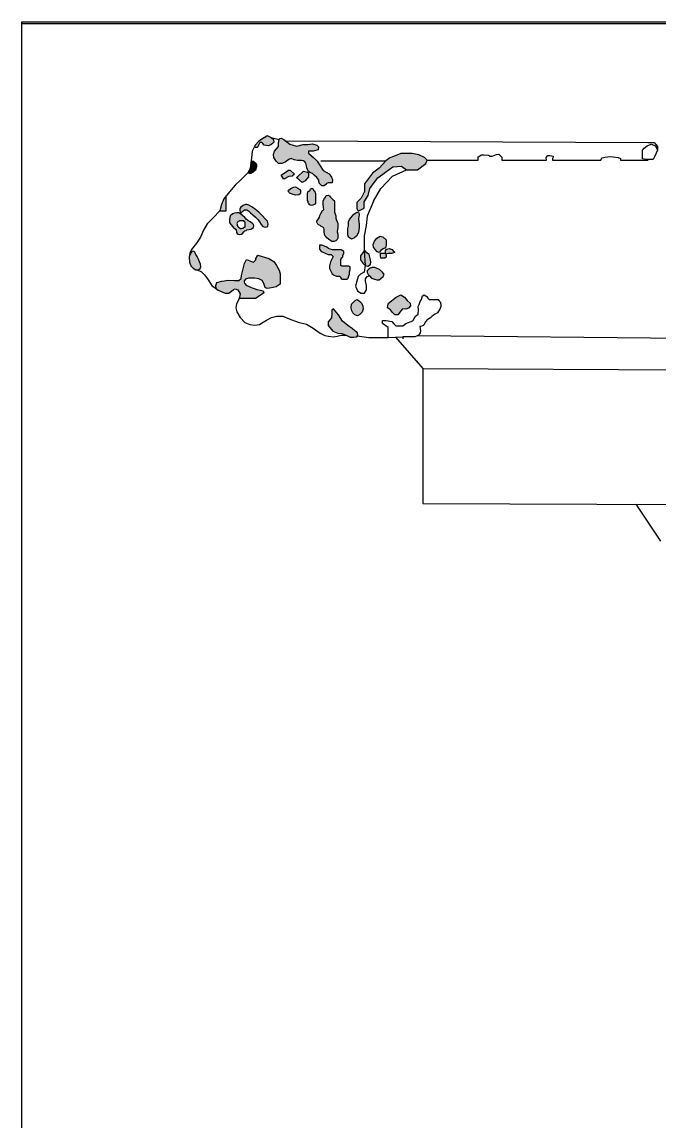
# Model space of a CAD drawing. Header units: inches. Extents: x 21.4 to 22.4, y 12.97 to 14.39.
# Drawn here: x 21.3961 to 21.6507, y 13.9485 to 14.3879 of the extents above; entities that cross this region are included whole.
import ezdxf

# ---------------------------------------------------------------- set-up
doc = ezdxf.new("R2010")
doc.units = ezdxf.units.IN
doc.header["$MEASUREMENT"] = 0
doc.layers.add('foro', color=7, linetype='Continuous')
doc.layers.add('çziigi', color=10, linetype='Continuous')
picture_1 = doc.add_image_def('image1.jpg', size_in_pixel=(1984, 2806))
picture_2 = doc.add_image_def('image2.jpg', size_in_pixel=(1984, 2806))

msp = doc.modelspace()

# ---------------------------------------------------------------- hatches: boundary and pattern name
at = {"layer": 'çziigi'}
h = msp.add_hatch(color=256, dxfattribs=at)
h.dxf.hatch_style = 1
h.paths.add_polyline_path([(21.49658, 14.34089), (21.49566, 14.34178), (21.4941, 14.34259), (21.49297, 14.34174), (21.49078, 14.34031), (21.48921, 14.33862), (21.48912, 14.33844), (21.48911, 14.33797), (21.48932, 14.33776), (21.48963, 14.33776), (21.49013, 14.33776), (21.49027, 14.33803), (21.49058, 14.33861), (21.49114, 14.33968), (21.4919, 14.33968), (21.49238, 14.33932), (21.49292, 14.33872), (21.49452, 14.33846), (21.49549, 14.33885), (21.49615, 14.33934), (21.4967, 14.33987)])
h = msp.add_hatch(color=256, dxfattribs=at)
h.dxf.hatch_style = 1
h.paths.add_polyline_path([(21.51063, 14.33543), (21.51063, 14.3363), (21.51247, 14.3363), (21.51446, 14.3368), (21.51452, 14.338), (21.51388, 14.33871), (21.51214, 14.33926), (21.51033, 14.33899), (21.50842, 14.33894), (21.50591, 14.33825), (21.50448, 14.3387), (21.50312, 14.33912), (21.5007, 14.34093), (21.49961, 14.34153), (21.49896, 14.34134), (21.49887, 14.34097), (21.49863, 14.33946), (21.49863, 14.33808), (21.49786, 14.33721), (21.497, 14.33626), (21.49657, 14.33498), (21.49679, 14.33379), (21.49772, 14.33223), (21.49859, 14.3314), (21.49998, 14.33134), (21.50127, 14.33182), (21.50272, 14.33294), (21.50369, 14.33333), (21.50489, 14.33285), (21.50619, 14.33255), (21.50782, 14.33255), (21.50862, 14.33237), (21.50911, 14.33199), (21.50955, 14.33147), (21.50978, 14.33042), (21.50997, 14.32955), (21.51046, 14.32834), (21.51111, 14.32776), (21.51214, 14.32732), (21.51291, 14.32666), (21.51385, 14.32576), (21.51466, 14.32464), (21.51488, 14.32346), (21.51537, 14.32295), (21.51586, 14.32245), (21.51667, 14.32245), (21.51735, 14.32277), (21.51778, 14.32331), (21.5184, 14.32361), (21.52, 14.32361), (21.52013, 14.32487), (21.51983, 14.32593), (21.51886, 14.32721), (21.51644, 14.32859), (21.51409, 14.33224), (21.51275, 14.33357)])
h = msp.add_hatch(color=256, dxfattribs=at)
h.dxf.hatch_style = 1
h.paths.add_polyline_path([(21.558, 14.33271), (21.55696, 14.33369), (21.55467, 14.33478), (21.55201, 14.33532), (21.54746, 14.33532), (21.54454, 14.33419), (21.54315, 14.33365), (21.54156, 14.33244), (21.53883, 14.32949), (21.53616, 14.32749), (21.53421, 14.32487), (21.53299, 14.32323), (21.53299, 14.3202), (21.53165, 14.31747), (21.52987, 14.31581), (21.52987, 14.31347), (21.53039, 14.31232), (21.53289, 14.31344), (21.53289, 14.31608), (21.53438, 14.31853), (21.53505, 14.32131), (21.53661, 14.32337), (21.53828, 14.32558), (21.54142, 14.32789), (21.54432, 14.33002), (21.54776, 14.33027), (21.5497, 14.32879), (21.55414, 14.32879), (21.5575, 14.33133)])
h.paths.add_polyline_path([(21.54165, 14.29883), (21.54165, 14.30079), (21.54033, 14.30202), (21.5392, 14.30225), (21.53794, 14.30146), (21.53698, 14.30034), (21.53639, 14.29896), (21.53657, 14.29787), (21.53735, 14.29686), (21.53799, 14.29602), (21.53884, 14.29578), (21.53945, 14.2966), (21.54049, 14.29718), (21.54134, 14.29765)])
h.paths.add_polyline_path([(21.5449, 14.29604), (21.54447, 14.29647), (21.54396, 14.29698), (21.54286, 14.29742), (21.54172, 14.29706), (21.54133, 14.2964), (21.54133, 14.29555), (21.54146, 14.29508), (21.54233, 14.29531), (21.54382, 14.29531), (21.5449, 14.29574)])
h.paths.add_polyline_path([(21.5416, 14.29454), (21.54133, 14.29555), (21.54022, 14.29555), (21.53932, 14.29555), (21.53932, 14.29461), (21.53951, 14.29347), (21.54113, 14.29347), (21.5416, 14.29388)])
h.paths.add_polyline_path([(21.5328, 14.29647), (21.53131, 14.29443), (21.53131, 14.29279), (21.53228, 14.29144), (21.53322, 14.29061)])
h.paths.add_polyline_path([(21.54018, 14.28786), (21.53891, 14.28896), (21.53708, 14.28981), (21.53607, 14.28981), (21.53521, 14.28949), (21.53477, 14.2892), (21.53431, 14.28874), (21.53406, 14.28839), (21.53406, 14.28781), (21.53443, 14.28701), (21.53501, 14.28643), (21.53573, 14.28552), (21.53692, 14.28514), (21.53785, 14.28484), (21.53878, 14.28484), (21.53945, 14.28531), (21.54039, 14.28611), (21.54085, 14.28693)])
h.paths.add_polyline_path([(21.55132, 14.27437), (21.55117, 14.27556), (21.54996, 14.2765), (21.54899, 14.27794), (21.54745, 14.27885), (21.54559, 14.27791), (21.54252, 14.27548), (21.54232, 14.27466), (21.5422, 14.2736), (21.5434, 14.27282), (21.54422, 14.27177), (21.54507, 14.27089), (21.54626, 14.27078), (21.54763, 14.27251), (21.54816, 14.27318), (21.54955, 14.27307), (21.55053, 14.27347)])
h.paths.add_polyline_path([(21.53246, 14.27329), (21.53228, 14.27433), (21.53184, 14.27531), (21.53098, 14.27629), (21.53002, 14.27692), (21.52918, 14.27662), (21.52776, 14.27514), (21.52758, 14.27365), (21.52788, 14.2724), (21.52836, 14.27158), (21.52909, 14.2709), (21.53017, 14.27048), (21.53106, 14.27096), (21.53202, 14.27191)])
h.paths.add_polyline_path([(21.53532, 14.29288), (21.53514, 14.29386), (21.53484, 14.29492), (21.53401, 14.29552), (21.5335, 14.2959), (21.5335, 14.29625), (21.5328, 14.29647), (21.53322, 14.29061), (21.5343, 14.29024), (21.53532, 14.29091), (21.53549, 14.2919)])
h = msp.add_hatch(color=256, dxfattribs=at)
h.dxf.hatch_style = 1
h.paths.add_polyline_path([(21.48975, 14.32999), (21.48934, 14.32874), (21.48848, 14.32789), (21.48752, 14.32739), (21.48688, 14.32739), (21.48651, 14.32777), (21.48722, 14.32944), (21.48749, 14.33155), (21.48807, 14.33225), (21.48865, 14.33225), (21.48923, 14.33159), (21.48975, 14.331)])
h = msp.add_hatch(color=256, dxfattribs=at)
h.dxf.hatch_style = 1
h.paths.add_polyline_path([(21.50321, 14.32869), (21.50259, 14.32869), (21.49965, 14.32672), (21.50077, 14.32514), (21.50268, 14.32608), (21.504, 14.32622), (21.50493, 14.32704)])
h.paths.add_polyline_path([(21.51057, 14.32599), (21.51057, 14.32761), (21.51018, 14.32789), (21.50864, 14.32826), (21.50626, 14.32618), (21.50582, 14.32573), (21.5081, 14.32372), (21.50922, 14.32436)])
h = msp.add_hatch(color=256, dxfattribs=at)
h.dxf.hatch_style = 1
h.paths.add_polyline_path([(21.50745, 14.32049), (21.50709, 14.32098), (21.50638, 14.32152), (21.50534, 14.32204), (21.50456, 14.32191), (21.50352, 14.32137), (21.50254, 14.32074), (21.50245, 14.32027), (21.50279, 14.32001), (21.50298, 14.31953), (21.50441, 14.319), (21.50533, 14.31867), (21.50668, 14.31888), (21.50722, 14.31921), (21.50745, 14.31964), (21.50745, 14.32)])
h.paths.add_polyline_path([(21.51338, 14.31762), (21.51338, 14.31836), (21.51338, 14.31929), (21.51304, 14.32037), (21.51259, 14.3207), (21.51226, 14.32137), (21.51185, 14.32137), (21.51142, 14.32116), (21.51125, 14.32062), (21.51028, 14.32002), (21.51024, 14.31945), (21.51024, 14.31869), (21.51024, 14.31767), (21.51024, 14.31699), (21.51024, 14.31653), (21.51044, 14.31614), (21.51044, 14.31558), (21.51085, 14.31521), (21.51085, 14.31492), (21.51122, 14.31463), (21.5118, 14.31454), (21.51235, 14.31468), (21.51294, 14.31497), (21.51338, 14.31547), (21.51338, 14.31674)])
h.paths.add_polyline_path([(21.52164, 14.30915), (21.52145, 14.30947), (21.52145, 14.3098), (21.52145, 14.31012), (21.52145, 14.31047), (21.52135, 14.31081), (21.52125, 14.31114), (21.52104, 14.31182), (21.52104, 14.31232), (21.52104, 14.31296), (21.52104, 14.31367), (21.52104, 14.31492), (21.52104, 14.3159), (21.52082, 14.31654), (21.52046, 14.31682), (21.51987, 14.31729), (21.51941, 14.31786), (21.51897, 14.31841), (21.51854, 14.31872), (21.51771, 14.31855), (21.51734, 14.31793), (21.51703, 14.31741), (21.51648, 14.31648), (21.51648, 14.31503), (21.51652, 14.31388), (21.51677, 14.31285), (21.51624, 14.31251), (21.51545, 14.31134), (21.51509, 14.31059), (21.51495, 14.3099), (21.51455, 14.30921), (21.51398, 14.30825), (21.51398, 14.30784), (21.51434, 14.3071), (21.51462, 14.30679), (21.51523, 14.30649), (21.5157, 14.3061), (21.51633, 14.30583), (21.51665, 14.30552), (21.51683, 14.30492), (21.51683, 14.30442), (21.51683, 14.30386), (21.51696, 14.30326), (21.5171, 14.30262), (21.51755, 14.30213), (21.51797, 14.30166), (21.51854, 14.30104), (21.51913, 14.30063), (21.51986, 14.30013), (21.52066, 14.30013), (21.52147, 14.30037), (21.522, 14.30093), (21.52233, 14.30153), (21.52233, 14.30232), (21.52233, 14.30312), (21.52202, 14.30398), (21.52225, 14.30589), (21.52225, 14.30683), (21.52225, 14.30717), (21.52225, 14.30753), (21.52212, 14.30781), (21.522, 14.30807), (21.52185, 14.30843), (21.52164, 14.30888)])
h.paths.add_polyline_path([(21.53079, 14.30575), (21.53079, 14.30696), (21.53058, 14.30925), (21.53082, 14.31081), (21.53067, 14.31168), (21.52989, 14.31184), (21.52877, 14.31112), (21.52697, 14.309), (21.52651, 14.30804), (21.52651, 14.30648), (21.52631, 14.30533), (21.52631, 14.30285), (21.52654, 14.30195), (21.52778, 14.30113), (21.52892, 14.30158), (21.52976, 14.3023), (21.53061, 14.30372)])
h.paths.add_polyline_path([(21.52427, 14.29407), (21.52427, 14.29459), (21.5247, 14.29548), (21.5247, 14.29613), (21.52359, 14.29676), (21.52184, 14.29676), (21.52015, 14.29676), (21.51926, 14.29707), (21.51859, 14.2973), (21.51788, 14.29793), (21.517, 14.29826), (21.51596, 14.29864), (21.51529, 14.29864), (21.51498, 14.29864), (21.51498, 14.29774), (21.51498, 14.29713), (21.51535, 14.29659), (21.51561, 14.29621), (21.5161, 14.29609), (21.51846, 14.29492), (21.51969, 14.29492), (21.52049, 14.29411), (21.5198, 14.29279), (21.51941, 14.29203), (21.51898, 14.29049), (21.51898, 14.28941), (21.51949, 14.28832), (21.52004, 14.28717), (21.52088, 14.28676), (21.52182, 14.2863), (21.52262, 14.2863), (21.52316, 14.2863), (21.52343, 14.28578), (21.52366, 14.28534), (21.52405, 14.28507), (21.52551, 14.28507), (21.52606, 14.28507), (21.52643, 14.28555), (21.52673, 14.28638), (21.52699, 14.28705), (21.52699, 14.28803), (21.52729, 14.28891), (21.52729, 14.29003), (21.52675, 14.29035), (21.52566, 14.29035), (21.5247, 14.29035), (21.52393, 14.29035), (21.52351, 14.29058), (21.52351, 14.29116), (21.52351, 14.29187), (21.52351, 14.29237), (21.52351, 14.29296), (21.52397, 14.29363)])
h.paths.add_polyline_path([(21.5268, 14.26623), (21.52559, 14.26713), (21.52413, 14.2683), (21.52262, 14.27089), (21.52061, 14.27317), (21.51988, 14.27274), (21.51988, 14.27138), (21.51979, 14.26963), (21.51844, 14.2681), (21.51844, 14.2666), (21.5203, 14.26424), (21.52229, 14.26355), (21.52394, 14.26331), (21.52564, 14.26274), (21.52722, 14.26193), (21.52873, 14.26184), (21.52984, 14.26206), (21.53035, 14.26276), (21.53011, 14.26364), (21.52912, 14.2645), (21.52802, 14.26532)])
h = msp.add_hatch(color=256, dxfattribs=at)
h.dxf.hatch_style = 1
h.paths.add_polyline_path([(21.4777, 14.3184), (21.47681, 14.31728), (21.47575, 14.31492), (21.47514, 14.31248), (21.47609, 14.31235), (21.47773, 14.31235)])
h = msp.add_hatch(color=256, dxfattribs=at)
h.dxf.hatch_style = 1
h.paths.add_polyline_path([(21.48793, 14.31407), (21.4868, 14.31474), (21.48599, 14.31494), (21.48536, 14.31494), (21.48444, 14.31449), (21.48357, 14.31386), (21.48326, 14.31345), (21.48311, 14.31307), (21.48311, 14.31252), (21.48326, 14.31196), (21.48355, 14.31167), (21.48381, 14.31171), (21.48429, 14.31222), (21.48502, 14.31277), (21.48593, 14.31277), (21.48663, 14.31239), (21.48743, 14.31165), (21.48838, 14.31076), (21.48938, 14.30984), (21.49042, 14.30888), (21.49103, 14.30803), (21.49167, 14.30696), (21.4924, 14.30614), (21.49346, 14.30584), (21.49428, 14.30621), (21.49452, 14.30716), (21.49417, 14.30824), (21.49323, 14.30928), (21.49216, 14.31047), (21.49073, 14.31183), (21.48941, 14.31294)])
h = msp.add_hatch(color=256, dxfattribs=at)
h.dxf.hatch_style = 1
h.paths.add_polyline_path([(21.48434, 14.31045), (21.4836, 14.3111), (21.48279, 14.3116), (21.48195, 14.31165), (21.48095, 14.31153), (21.48038, 14.31125), (21.47979, 14.31083), (21.47931, 14.31043), (21.47916, 14.30976), (21.47902, 14.30886), (21.47902, 14.30774), (21.47961, 14.3069), (21.4805, 14.3059), (21.48139, 14.30513), (21.48164, 14.30492), (21.48177, 14.30373), (21.48201, 14.30338), (21.48244, 14.30304), (21.48314, 14.30291), (21.48377, 14.30304), (21.48433, 14.30348), (21.4847, 14.30402), (21.48515, 14.30441), (21.48562, 14.30458), (21.48591, 14.30484), (21.48677, 14.30494), (21.48759, 14.30504), (21.48825, 14.30543), (21.48862, 14.30577), (21.48878, 14.30645), (21.48857, 14.30701), (21.48809, 14.30749), (21.48723, 14.308), (21.48636, 14.30854), (21.48564, 14.30913), (21.48518, 14.30971)])
h.paths.add_polyline_path([(21.48224, 14.30788), (21.48246, 14.30797), (21.48265, 14.30808), (21.48274, 14.30835), (21.483, 14.30843), (21.48325, 14.30845), (21.48346, 14.3084), (21.48374, 14.30846), (21.48428, 14.30845), (21.48454, 14.30845), (21.48477, 14.30845), (21.48481, 14.30835), (21.48488, 14.30815), (21.48488, 14.30796), (21.48507, 14.30796), (21.48531, 14.30789), (21.48531, 14.30776), (21.48525, 14.30741), (21.48525, 14.30721), (21.48525, 14.30685), (21.48525, 14.30643), (21.48525, 14.30608), (21.4851, 14.30586), (21.48486, 14.30586), (21.4847, 14.3058), (21.48464, 14.3056), (21.48448, 14.30545), (21.48424, 14.30542), (21.48378, 14.30537), (21.4834, 14.30537), (21.48297, 14.30558), (21.48266, 14.30593), (21.48233, 14.30621), (21.48213, 14.30657), (21.48204, 14.30701), (21.48198, 14.30734), (21.48208, 14.30763)], flags=16)
h = msp.add_hatch(color=256, dxfattribs=at)
h.dxf.hatch_style = 1
h.paths.add_polyline_path([(21.46646, 14.2933), (21.46609, 14.29414), (21.46561, 14.295), (21.46514, 14.29593), (21.46473, 14.29632), (21.4641, 14.29614), (21.46369, 14.29574), (21.4634, 14.29517), (21.46298, 14.29466), (21.46283, 14.29378), (21.46306, 14.29187), (21.46358, 14.29043), (21.46445, 14.28943), (21.46562, 14.28888), (21.46663, 14.28888), (21.46724, 14.28934), (21.46761, 14.28996), (21.46736, 14.29112), (21.46701, 14.29209)])
h = msp.add_hatch(color=256, dxfattribs=at)
h.dxf.hatch_style = 1
h.paths.add_polyline_path([(21.49252, 14.28048), (21.49139, 14.28067), (21.48989, 14.28092), (21.48888, 14.28139), (21.48811, 14.28167), (21.48739, 14.28193), (21.48688, 14.28222), (21.48595, 14.28256), (21.48553, 14.28286), (21.48527, 14.28321), (21.48496, 14.28341), (21.48486, 14.28391), (21.48486, 14.28444), (21.48539, 14.28504), (21.4866, 14.28543), (21.48902, 14.28543), (21.49078, 14.28521), (21.49201, 14.28453), (21.49279, 14.28337), (21.49321, 14.28171), (21.49413, 14.28142), (21.49503, 14.28155), (21.49643, 14.28182), (21.4976, 14.28207), (21.4985, 14.28254), (21.4992, 14.28304), (21.4992, 14.28382), (21.4992, 14.28614), (21.4992, 14.28729), (21.49892, 14.28869), (21.49779, 14.2906), (21.4967, 14.29222), (21.49469, 14.29335), (21.49039, 14.29468), (21.48943, 14.29309), (21.48961, 14.29293), (21.48863, 14.29185), (21.48778, 14.2922), (21.48584, 14.29299), (21.48497, 14.29134), (21.48445, 14.28926), (21.48376, 14.28652), (21.48365, 14.28533), (21.4827, 14.28456), (21.48102, 14.28456), (21.47857, 14.28475), (21.47599, 14.28427), (21.47393, 14.28381), (21.47351, 14.2826), (21.47366, 14.28132), (21.47449, 14.28068), (21.47732, 14.27955), (21.47879, 14.27955), (21.47982, 14.28034), (21.48057, 14.28091), (21.48131, 14.28125), (21.48238, 14.28079), (21.48329, 14.27918), (21.48306, 14.27791), (21.48281, 14.27733), (21.48774, 14.27736), (21.4894, 14.27736), (21.49091, 14.27834), (21.49218, 14.27917), (21.49279, 14.27969)])

# ---------------------------------------------------------------- linework, layer by layer
for p, q in [((21.48921, 14.33862), (21.4881, 14.33625)), ((21.48911, 14.33797), (21.48912, 14.33844)), ((21.49078, 14.34031), (21.48921, 14.33862)), ((21.49058, 14.33861), (21.49027, 14.33803)), ((21.49114, 14.33968), (21.49058, 14.33861)), ((21.49297, 14.34174), (21.49078, 14.34031)), ((21.4919, 14.33968), (21.49114, 14.33968)), ((21.49238, 14.33932), (21.4919, 14.33968)), ((21.49292, 14.33872), (21.49238, 14.33932)), ((21.49452, 14.33846), (21.49292, 14.33872)), ((21.49297, 14.34174), (21.4941, 14.34259)), ((21.4941, 14.34259), (21.49566, 14.34178)), ((21.49549, 14.33885), (21.49452, 14.33846)), ((21.49615, 14.33934), (21.49549, 14.33885)), ((21.49566, 14.34178), (21.49658, 14.34089)), ((21.49566, 14.34178), (21.49887, 14.34097)), ((21.4967, 14.33987), (21.49615, 14.33934)), ((21.49658, 14.34089), (21.4967, 14.33987)), ((21.49863, 14.33946), (21.49887, 14.34097)), ((21.49863, 14.33808), (21.49863, 14.33946)), ((21.49887, 14.34097), (21.49896, 14.34134)), ((21.49896, 14.34134), (21.49961, 14.34153)), ((21.49961, 14.34153), (21.5007, 14.34093)), ((21.5007, 14.34093), (21.50312, 14.33912)), ((21.5014, 14.3404), (21.64623, 14.33973)), ((21.50312, 14.33912), (21.50448, 14.3387)), ((21.50448, 14.3387), (21.50591, 14.33825)), ((21.50591, 14.33825), (21.50842, 14.33894)), ((21.50842, 14.33894), (21.51033, 14.33899)), ((21.51033, 14.33899), (21.51214, 14.33926)), ((21.51214, 14.33926), (21.51388, 14.33871)), ((21.51388, 14.33871), (21.51452, 14.338)), ((21.64476, 14.33752), (21.64598, 14.33843)), ((21.64598, 14.33843), (21.64754, 14.33904)), ((21.64623, 14.33973), (21.64878, 14.33973)), ((21.64754, 14.33904), (21.64923, 14.33836)), ((21.64878, 14.33973), (21.65008, 14.33815)), ((21.64923, 14.33836), (21.65008, 14.33667)), ((21.4881, 14.33625), (21.48774, 14.33348)), ((21.48932, 14.33776), (21.48911, 14.33797)), ((21.48963, 14.33776), (21.48932, 14.33776)), ((21.49013, 14.33776), (21.48963, 14.33776)), ((21.49027, 14.33803), (21.49013, 14.33776)), ((21.49657, 14.33498), (21.497, 14.33626)), ((21.49679, 14.33379), (21.49657, 14.33498)), ((21.497, 14.33626), (21.49786, 14.33721)), ((21.49786, 14.33721), (21.49863, 14.33808)), ((21.51247, 14.3363), (21.51063, 14.3363)), ((21.51063, 14.3363), (21.51063, 14.33543)), ((21.51063, 14.33543), (21.51275, 14.33357)), ((21.51446, 14.3368), (21.51247, 14.3363)), ((21.51452, 14.338), (21.51446, 14.3368)), ((21.54454, 14.33419), (21.54315, 14.33365)), ((21.54746, 14.33532), (21.54454, 14.33419)), ((21.55201, 14.33532), (21.54746, 14.33532)), ((21.55467, 14.33478), (21.55201, 14.33532)), ((21.55696, 14.33369), (21.55467, 14.33478)), ((21.57837, 14.33396), (21.57979, 14.33487)), ((21.57837, 14.33271), (21.57837, 14.33396)), ((21.57979, 14.33487), (21.58079, 14.33487)), ((21.58079, 14.33487), (21.5825, 14.33471)), ((21.5825, 14.33471), (21.58321, 14.33422)), ((21.58321, 14.33422), (21.58402, 14.33422)), ((21.58402, 14.33422), (21.58471, 14.33451)), ((21.58471, 14.33451), (21.58566, 14.33492)), ((21.58566, 14.33492), (21.58665, 14.33507)), ((21.58665, 14.33507), (21.58786, 14.33394)), ((21.58786, 14.33394), (21.58786, 14.33271)), ((21.60563, 14.33368), (21.60623, 14.33457)), ((21.60623, 14.33457), (21.60704, 14.33457)), ((21.60704, 14.33457), (21.60831, 14.33424)), ((21.60831, 14.33424), (21.60841, 14.33386)), ((21.62921, 14.33388), (21.63096, 14.33415)), ((21.63096, 14.33415), (21.63238, 14.33398)), ((21.63238, 14.33398), (21.63429, 14.33376)), ((21.64412, 14.3367), (21.64476, 14.33752)), ((21.64412, 14.33552), (21.64412, 14.3367)), ((21.64412, 14.33409), (21.64412, 14.33552)), ((21.64412, 14.33318), (21.64412, 14.33409)), ((21.64901, 14.3343), (21.64837, 14.33288)), ((21.65008, 14.33667), (21.64901, 14.3343)), ((21.65008, 14.33815), (21.65008, 14.33667)), ((21.48749, 14.33155), (21.48722, 14.32944)), ((21.48774, 14.33348), (21.48749, 14.33155)), ((21.48749, 14.33155), (21.48807, 14.33225)), ((21.48807, 14.33225), (21.48865, 14.33225)), ((21.48865, 14.33225), (21.48923, 14.33159)), ((21.48923, 14.33159), (21.48975, 14.331)), ((21.48975, 14.32999), (21.48934, 14.32874)), ((21.48975, 14.331), (21.48975, 14.32999)), ((21.49772, 14.33223), (21.49679, 14.33379)), ((21.49859, 14.3314), (21.49772, 14.33223)), ((21.49998, 14.33134), (21.49859, 14.3314)), ((21.50127, 14.33182), (21.49998, 14.33134)), ((21.50272, 14.33294), (21.50127, 14.33182)), ((21.50369, 14.33333), (21.50272, 14.33294)), ((21.50489, 14.33285), (21.50369, 14.33333)), ((21.50619, 14.33255), (21.50489, 14.33285)), ((21.50782, 14.33255), (21.50619, 14.33255)), ((21.50862, 14.33237), (21.50782, 14.33255)), ((21.50911, 14.33199), (21.50862, 14.33237)), ((21.50955, 14.33147), (21.50911, 14.33199)), ((21.50978, 14.33042), (21.50955, 14.33147)), ((21.50997, 14.32955), (21.50978, 14.33042)), ((21.51046, 14.32834), (21.50997, 14.32955)), ((21.51275, 14.33357), (21.51409, 14.33224)), ((21.51409, 14.33224), (21.51644, 14.32859)), ((21.51552, 14.33244), (21.54156, 14.33244)), ((21.54156, 14.33244), (21.53883, 14.32949)), ((21.54142, 14.32789), (21.54432, 14.33002)), ((21.54315, 14.33365), (21.54156, 14.33244)), ((21.54432, 14.33002), (21.54776, 14.33027)), ((21.54776, 14.33027), (21.5497, 14.32879)), ((21.55414, 14.32879), (21.5575, 14.33133)), ((21.558, 14.33271), (21.55696, 14.33369)), ((21.5575, 14.33133), (21.558, 14.33271)), ((21.558, 14.33271), (21.56245, 14.33271)), ((21.56245, 14.33271), (21.57837, 14.33271)), ((21.58786, 14.33271), (21.60574, 14.33271)), ((21.60574, 14.33271), (21.60563, 14.33368)), ((21.60841, 14.33386), (21.60815, 14.33332)), ((21.60815, 14.33332), (21.60815, 14.33271)), ((21.60815, 14.33271), (21.62747, 14.33271)), ((21.62747, 14.33271), (21.62787, 14.3336)), ((21.62787, 14.3336), (21.62921, 14.33388)), ((21.63429, 14.33376), (21.63532, 14.33338)), ((21.63532, 14.33338), (21.63532, 14.33271)), ((21.63532, 14.33271), (21.64639, 14.33271)), ((21.64555, 14.33288), (21.64412, 14.33318)), ((21.64837, 14.33288), (21.64555, 14.33288)), ((21.48498, 14.32624), (21.48348, 14.32477)), ((21.4865, 14.32773), (21.48498, 14.32624)), ((21.48722, 14.32944), (21.4865, 14.32773)), ((21.48688, 14.32739), (21.48652, 14.32775)), ((21.48752, 14.32739), (21.48688, 14.32739)), ((21.48848, 14.32789), (21.48752, 14.32739)), ((21.48934, 14.32874), (21.48848, 14.32789)), ((21.49965, 14.32672), (21.50259, 14.32869)), ((21.50077, 14.32514), (21.49965, 14.32672)), ((21.50268, 14.32608), (21.50077, 14.32514)), ((21.50259, 14.32869), (21.50321, 14.32869)), ((21.504, 14.32622), (21.50268, 14.32608)), ((21.50321, 14.32869), (21.50493, 14.32704)), ((21.50493, 14.32704), (21.504, 14.32622)), ((21.50582, 14.32573), (21.50626, 14.32618)), ((21.5081, 14.32372), (21.50582, 14.32573)), ((21.50626, 14.32618), (21.50864, 14.32826)), ((21.50864, 14.32826), (21.51018, 14.32789)), ((21.51057, 14.32599), (21.50922, 14.32436)), ((21.51018, 14.32789), (21.51057, 14.32761)), ((21.51111, 14.32776), (21.51046, 14.32834)), ((21.51057, 14.32761), (21.51057, 14.32599)), ((21.51214, 14.32732), (21.51111, 14.32776)), ((21.51291, 14.32666), (21.51214, 14.32732)), ((21.51385, 14.32576), (21.51291, 14.32666)), ((21.51466, 14.32464), (21.51385, 14.32576)), ((21.51644, 14.32859), (21.51886, 14.32721)), ((21.51886, 14.32721), (21.51983, 14.32593)), ((21.51983, 14.32593), (21.52013, 14.32487)), ((21.53616, 14.32749), (21.53421, 14.32487)), ((21.53883, 14.32949), (21.53616, 14.32749)), ((21.53661, 14.32337), (21.53828, 14.32558)), ((21.53828, 14.32558), (21.54142, 14.32789)), ((21.53948, 14.32134), (21.54415, 14.32631)), ((21.54415, 14.32631), (21.5497, 14.32879)), ((21.5497, 14.32879), (21.55414, 14.32879)), ((21.48131, 14.32264), (21.47897, 14.32001)), ((21.48348, 14.32477), (21.48131, 14.32264)), ((21.50245, 14.32027), (21.50254, 14.32074)), ((21.50254, 14.32074), (21.50352, 14.32137)), ((21.50352, 14.32137), (21.50456, 14.32191)), ((21.50456, 14.32191), (21.50534, 14.32204)), ((21.50534, 14.32204), (21.50638, 14.32152)), ((21.50638, 14.32152), (21.50709, 14.32098)), ((21.50709, 14.32098), (21.50745, 14.32049)), ((21.50922, 14.32436), (21.5081, 14.32372)), ((21.51125, 14.32062), (21.51142, 14.32116)), ((21.51142, 14.32116), (21.51185, 14.32137)), ((21.51185, 14.32137), (21.51226, 14.32137)), ((21.51226, 14.32137), (21.51259, 14.3207)), ((21.51488, 14.32346), (21.51466, 14.32464)), ((21.51537, 14.32295), (21.51488, 14.32346)), ((21.51586, 14.32245), (21.51537, 14.32295)), ((21.51667, 14.32245), (21.51586, 14.32245)), ((21.51735, 14.32277), (21.51667, 14.32245)), ((21.51778, 14.32331), (21.51735, 14.32277)), ((21.5184, 14.32361), (21.51778, 14.32331)), ((21.52, 14.32361), (21.5184, 14.32361)), ((21.52013, 14.32487), (21.52, 14.32361)), ((21.53421, 14.32487), (21.53299, 14.32323)), ((21.53299, 14.32323), (21.53299, 14.3202)), ((21.53438, 14.31853), (21.53505, 14.32131)), ((21.53505, 14.32131), (21.53661, 14.32337)), ((21.53658, 14.31626), (21.53948, 14.32134)), ((21.47681, 14.31728), (21.47575, 14.31492)), ((21.47897, 14.32001), (21.47681, 14.31728)), ((21.47773, 14.31235), (21.4777, 14.3184)), ((21.50279, 14.32001), (21.50245, 14.32027)), ((21.50298, 14.31953), (21.50279, 14.32001)), ((21.50441, 14.319), (21.50298, 14.31953)), ((21.50533, 14.31867), (21.50441, 14.319)), ((21.50668, 14.31888), (21.50533, 14.31867)), ((21.50722, 14.31921), (21.50668, 14.31888)), ((21.50745, 14.31964), (21.50722, 14.31921)), ((21.50745, 14.32049), (21.50745, 14.32)), ((21.50745, 14.32), (21.50745, 14.31964)), ((21.51024, 14.31945), (21.51028, 14.32002)), ((21.51024, 14.31869), (21.51024, 14.31945)), ((21.51024, 14.31767), (21.51024, 14.31869)), ((21.51024, 14.31699), (21.51024, 14.31767)), ((21.51024, 14.31653), (21.51024, 14.31699)), ((21.51044, 14.31614), (21.51024, 14.31653)), ((21.51028, 14.32002), (21.51125, 14.32062)), ((21.51259, 14.3207), (21.51304, 14.32037)), ((21.51304, 14.32037), (21.51338, 14.31929)), ((21.51338, 14.31929), (21.51338, 14.31836)), ((21.51338, 14.31836), (21.51338, 14.31762)), ((21.51338, 14.31762), (21.51338, 14.31674)), ((21.51338, 14.31674), (21.51338, 14.31547)), ((21.51648, 14.31648), (21.51703, 14.31741)), ((21.51648, 14.31503), (21.51648, 14.31648)), ((21.51703, 14.31741), (21.51734, 14.31793)), ((21.51734, 14.31793), (21.51771, 14.31855)), ((21.51771, 14.31855), (21.51854, 14.31872)), ((21.51854, 14.31872), (21.51897, 14.31841)), ((21.51897, 14.31841), (21.51941, 14.31786)), ((21.51941, 14.31786), (21.51987, 14.31729)), ((21.51987, 14.31729), (21.52046, 14.31682)), ((21.52046, 14.31682), (21.52082, 14.31654)), ((21.52082, 14.31654), (21.52104, 14.3159)), ((21.53165, 14.31747), (21.52987, 14.31581)), ((21.53299, 14.3202), (21.53165, 14.31747)), ((21.53289, 14.31608), (21.53438, 14.31853)), ((21.47514, 14.31248), (21.47258, 14.30979)), ((21.47575, 14.31492), (21.47514, 14.31248)), ((21.47514, 14.31248), (21.47609, 14.31235)), ((21.47609, 14.31235), (21.47773, 14.31235)), ((21.48326, 14.31345), (21.48311, 14.31307)), ((21.48311, 14.31307), (21.48311, 14.31252)), ((21.48311, 14.31252), (21.48326, 14.31196)), ((21.48357, 14.31386), (21.48326, 14.31345)), ((21.48326, 14.31196), (21.48355, 14.31167)), ((21.48444, 14.31449), (21.48357, 14.31386)), ((21.48381, 14.31171), (21.48429, 14.31222)), ((21.48429, 14.31222), (21.48502, 14.31277)), ((21.48536, 14.31494), (21.48444, 14.31449)), ((21.48502, 14.31277), (21.48593, 14.31277)), ((21.48599, 14.31494), (21.48536, 14.31494)), ((21.48593, 14.31277), (21.48663, 14.31239)), ((21.4868, 14.31474), (21.48599, 14.31494)), ((21.48663, 14.31239), (21.48743, 14.31165)), ((21.48793, 14.31407), (21.4868, 14.31474)), ((21.48941, 14.31294), (21.48793, 14.31407)), ((21.49073, 14.31183), (21.48941, 14.31294)), ((21.51044, 14.31558), (21.51044, 14.31614)), ((21.51085, 14.31521), (21.51044, 14.31558)), ((21.51085, 14.31492), (21.51085, 14.31521)), ((21.51122, 14.31463), (21.51085, 14.31492)), ((21.5118, 14.31454), (21.51122, 14.31463)), ((21.51235, 14.31468), (21.5118, 14.31454)), ((21.51294, 14.31497), (21.51235, 14.31468)), ((21.51338, 14.31547), (21.51294, 14.31497)), ((21.51545, 14.31134), (21.51624, 14.31251)), ((21.51624, 14.31251), (21.51677, 14.31285)), ((21.51652, 14.31388), (21.51648, 14.31503)), ((21.51677, 14.31285), (21.51652, 14.31388)), ((21.52104, 14.3159), (21.52104, 14.31492)), ((21.52104, 14.31492), (21.52104, 14.31367)), ((21.52104, 14.31367), (21.52104, 14.31296)), ((21.52104, 14.31296), (21.52104, 14.31232)), ((21.52104, 14.31232), (21.52104, 14.31182)), ((21.52987, 14.31581), (21.52987, 14.31347)), ((21.52987, 14.31347), (21.53039, 14.31232)), ((21.53039, 14.31232), (21.53289, 14.31344)), ((21.53289, 14.31344), (21.53289, 14.31608)), ((21.53658, 14.31626), (21.53405, 14.31028)), ((21.47258, 14.30979), (21.47014, 14.30721)), ((21.47916, 14.30976), (21.47902, 14.30886)), ((21.47902, 14.30886), (21.47902, 14.30774)), ((21.47902, 14.30774), (21.47961, 14.3069)), ((21.47931, 14.31043), (21.47916, 14.30976)), ((21.47979, 14.31083), (21.47931, 14.31043)), ((21.48038, 14.31125), (21.47979, 14.31083)), ((21.48095, 14.31153), (21.48038, 14.31125)), ((21.48195, 14.31165), (21.48095, 14.31153)), ((21.48279, 14.3116), (21.48195, 14.31165)), ((21.48208, 14.30763), (21.48198, 14.30734)), ((21.48224, 14.30788), (21.48208, 14.30763)), ((21.48246, 14.30797), (21.48224, 14.30788)), ((21.48265, 14.30808), (21.48246, 14.30797)), ((21.48274, 14.30835), (21.48265, 14.30808)), ((21.483, 14.30843), (21.48274, 14.30835)), ((21.4836, 14.3111), (21.48279, 14.3116)), ((21.48325, 14.30845), (21.483, 14.30843)), ((21.48346, 14.3084), (21.48325, 14.30845)), ((21.48374, 14.30846), (21.48346, 14.3084)), ((21.48355, 14.31167), (21.48381, 14.31171)), ((21.48434, 14.31045), (21.4836, 14.3111)), ((21.48428, 14.30845), (21.48374, 14.30846)), ((21.48374, 14.30846), (21.48374, 14.30846)), ((21.48454, 14.30845), (21.48428, 14.30845)), ((21.48518, 14.30971), (21.48434, 14.31045)), ((21.48477, 14.30845), (21.48454, 14.30845)), ((21.48481, 14.30835), (21.48477, 14.30845)), ((21.48488, 14.30815), (21.48481, 14.30835)), ((21.48488, 14.30796), (21.48488, 14.30815)), ((21.48507, 14.30796), (21.48488, 14.30796)), ((21.48531, 14.30789), (21.48507, 14.30796)), ((21.48564, 14.30913), (21.48518, 14.30971)), ((21.48525, 14.30741), (21.48531, 14.30776)), ((21.48531, 14.30776), (21.48531, 14.30789)), ((21.48636, 14.30854), (21.48564, 14.30913)), ((21.48723, 14.308), (21.48636, 14.30854)), ((21.48809, 14.30749), (21.48723, 14.308)), ((21.48743, 14.31165), (21.48838, 14.31076)), ((21.48838, 14.31076), (21.48938, 14.30984)), ((21.48938, 14.30984), (21.49042, 14.30888)), ((21.49042, 14.30888), (21.49103, 14.30803)), ((21.49216, 14.31047), (21.49073, 14.31183)), ((21.49103, 14.30803), (21.49167, 14.30696)), ((21.49323, 14.30928), (21.49216, 14.31047)), ((21.49417, 14.30824), (21.49323, 14.30928)), ((21.49452, 14.30716), (21.49417, 14.30824)), ((21.51398, 14.30825), (21.51455, 14.30921)), ((21.51398, 14.30784), (21.51398, 14.30825)), ((21.51434, 14.3071), (21.51398, 14.30784)), ((21.51455, 14.30921), (21.51495, 14.3099)), ((21.51495, 14.3099), (21.51509, 14.31059)), ((21.51509, 14.31059), (21.51545, 14.31134)), ((21.52104, 14.31182), (21.52125, 14.31114)), ((21.52125, 14.31114), (21.52135, 14.31081)), ((21.52135, 14.31081), (21.52145, 14.31047)), ((21.52145, 14.31047), (21.52145, 14.31012)), ((21.52145, 14.31012), (21.52145, 14.3098)), ((21.52145, 14.3098), (21.52145, 14.30947)), ((21.52145, 14.30947), (21.52164, 14.30915)), ((21.52164, 14.30915), (21.52164, 14.30888)), ((21.52164, 14.30888), (21.52185, 14.30843)), ((21.52185, 14.30843), (21.522, 14.30807)), ((21.522, 14.30807), (21.52212, 14.30781)), ((21.52212, 14.30781), (21.52225, 14.30753)), ((21.52225, 14.30753), (21.52225, 14.30717)), ((21.52651, 14.30804), (21.52697, 14.309)), ((21.52651, 14.30648), (21.52651, 14.30804)), ((21.52697, 14.309), (21.52877, 14.31112)), ((21.52877, 14.31112), (21.52989, 14.31184)), ((21.52989, 14.31184), (21.53067, 14.31168)), ((21.53082, 14.31081), (21.53058, 14.30925)), ((21.53058, 14.30925), (21.53079, 14.30696)), ((21.53067, 14.31168), (21.53082, 14.31081)), ((21.53405, 14.31028), (21.53363, 14.30656)), ((21.46864, 14.30465), (21.46737, 14.30189)), ((21.47014, 14.30721), (21.46864, 14.30465)), ((21.47961, 14.3069), (21.4805, 14.3059)), ((21.4805, 14.3059), (21.48139, 14.30513)), ((21.48139, 14.30513), (21.48164, 14.30492)), ((21.48164, 14.30492), (21.48177, 14.30373)), ((21.48177, 14.30373), (21.48201, 14.30338)), ((21.48198, 14.30734), (21.48204, 14.30701)), ((21.48201, 14.30338), (21.48244, 14.30304)), ((21.48204, 14.30701), (21.48213, 14.30657)), ((21.48213, 14.30657), (21.48233, 14.30621)), ((21.48233, 14.30621), (21.48266, 14.30593)), ((21.48266, 14.30593), (21.48297, 14.30558)), ((21.48297, 14.30558), (21.4834, 14.30537)), ((21.4834, 14.30537), (21.48378, 14.30537)), ((21.48377, 14.30304), (21.48433, 14.30348)), ((21.48378, 14.30537), (21.48424, 14.30542)), ((21.48424, 14.30542), (21.48448, 14.30545)), ((21.48433, 14.30348), (21.4847, 14.30402)), ((21.48448, 14.30545), (21.48464, 14.3056)), ((21.48464, 14.3056), (21.4847, 14.3058)), ((21.4847, 14.3058), (21.48486, 14.30586)), ((21.4847, 14.30402), (21.48515, 14.30441)), ((21.48486, 14.30586), (21.4851, 14.30586)), ((21.4851, 14.30586), (21.48525, 14.30608)), ((21.48515, 14.30441), (21.48562, 14.30458)), ((21.48525, 14.30721), (21.48525, 14.30741)), ((21.48525, 14.30685), (21.48525, 14.30721)), ((21.48525, 14.30643), (21.48525, 14.30685)), ((21.48525, 14.30608), (21.48525, 14.30643)), ((21.48562, 14.30458), (21.48591, 14.30484)), ((21.48591, 14.30484), (21.48677, 14.30494)), ((21.48677, 14.30494), (21.48759, 14.30504)), ((21.48759, 14.30504), (21.48825, 14.30543)), ((21.48857, 14.30701), (21.48809, 14.30749)), ((21.48825, 14.30543), (21.48862, 14.30577)), ((21.48878, 14.30645), (21.48857, 14.30701)), ((21.48862, 14.30577), (21.48878, 14.30645)), ((21.49167, 14.30696), (21.4924, 14.30614)), ((21.4924, 14.30614), (21.49346, 14.30584)), ((21.49346, 14.30584), (21.49428, 14.30621)), ((21.49428, 14.30621), (21.49452, 14.30716)), ((21.51462, 14.30679), (21.51434, 14.3071)), ((21.51523, 14.30649), (21.51462, 14.30679)), ((21.5157, 14.3061), (21.51523, 14.30649)), ((21.51633, 14.30583), (21.5157, 14.3061)), ((21.51665, 14.30552), (21.51633, 14.30583)), ((21.51683, 14.30492), (21.51665, 14.30552)), ((21.51683, 14.30442), (21.51683, 14.30492)), ((21.51683, 14.30386), (21.51683, 14.30442)), ((21.51696, 14.30326), (21.51683, 14.30386)), ((21.5171, 14.30262), (21.51696, 14.30326)), ((21.52225, 14.30589), (21.52202, 14.30398)), ((21.52202, 14.30398), (21.52233, 14.30312)), ((21.52225, 14.30717), (21.52225, 14.30683)), ((21.52225, 14.30683), (21.52225, 14.30589)), ((21.52631, 14.30533), (21.52651, 14.30648)), ((21.52631, 14.30285), (21.52631, 14.30533)), ((21.53061, 14.30372), (21.52976, 14.3023)), ((21.53079, 14.30575), (21.53061, 14.30372)), ((21.53079, 14.30696), (21.53079, 14.30575)), ((21.53363, 14.30656), (21.5328, 14.30236)), ((21.46576, 14.29944), (21.46384, 14.29695)), ((21.46737, 14.30189), (21.46576, 14.29944)), ((21.48244, 14.30304), (21.48314, 14.30291)), ((21.48314, 14.30291), (21.48377, 14.30304)), ((21.51755, 14.30213), (21.5171, 14.30262)), ((21.51797, 14.30166), (21.51755, 14.30213)), ((21.51854, 14.30104), (21.51797, 14.30166)), ((21.51913, 14.30063), (21.51854, 14.30104)), ((21.51986, 14.30013), (21.51913, 14.30063)), ((21.52066, 14.30013), (21.51986, 14.30013)), ((21.52147, 14.30037), (21.52066, 14.30013)), ((21.522, 14.30093), (21.52147, 14.30037)), ((21.52233, 14.30153), (21.522, 14.30093)), ((21.52233, 14.30312), (21.52233, 14.30232)), ((21.52233, 14.30232), (21.52233, 14.30153)), ((21.52654, 14.30195), (21.52631, 14.30285)), ((21.52778, 14.30113), (21.52654, 14.30195)), ((21.52892, 14.30158), (21.52778, 14.30113)), ((21.52976, 14.3023), (21.52892, 14.30158)), ((21.5328, 14.30236), (21.5328, 14.29875)), ((21.5328, 14.29875), (21.5328, 14.29647)), ((21.53639, 14.29896), (21.53698, 14.30034)), ((21.53657, 14.29787), (21.53639, 14.29896)), ((21.53698, 14.30034), (21.53794, 14.30146)), ((21.53794, 14.30146), (21.5392, 14.30225)), ((21.5392, 14.30225), (21.54033, 14.30202)), ((21.54033, 14.30202), (21.54165, 14.30079)), ((21.54165, 14.29883), (21.54134, 14.29765)), ((21.54165, 14.30079), (21.54165, 14.29883)), ((21.46313, 14.29554), (21.46283, 14.29378)), ((21.4634, 14.29517), (21.46298, 14.29466)), ((21.46384, 14.29695), (21.46313, 14.29554)), ((21.46369, 14.29574), (21.4634, 14.29517)), ((21.4641, 14.29614), (21.46369, 14.29574)), ((21.46473, 14.29632), (21.4641, 14.29614)), ((21.46514, 14.29593), (21.46473, 14.29632)), ((21.46561, 14.295), (21.46514, 14.29593)), ((21.46609, 14.29414), (21.46561, 14.295)), ((21.48943, 14.29309), (21.49039, 14.29468)), ((21.49039, 14.29468), (21.49469, 14.29335)), ((21.51529, 14.29864), (21.51498, 14.29864)), ((21.51498, 14.29864), (21.51498, 14.29774)), ((21.51498, 14.29774), (21.51498, 14.29713)), ((21.51498, 14.29713), (21.51535, 14.29659)), ((21.51596, 14.29864), (21.51529, 14.29864)), ((21.51535, 14.29659), (21.51561, 14.29621)), ((21.51561, 14.29621), (21.5161, 14.29609)), ((21.517, 14.29826), (21.51596, 14.29864)), ((21.5161, 14.29609), (21.51846, 14.29492)), ((21.51788, 14.29793), (21.517, 14.29826)), ((21.51859, 14.2973), (21.51788, 14.29793)), ((21.51846, 14.29492), (21.51969, 14.29492)), ((21.51926, 14.29707), (21.51859, 14.2973)), ((21.52015, 14.29676), (21.51926, 14.29707)), ((21.51969, 14.29492), (21.52049, 14.29411)), ((21.52184, 14.29676), (21.52015, 14.29676)), ((21.52359, 14.29676), (21.52184, 14.29676)), ((21.5247, 14.29613), (21.52359, 14.29676)), ((21.52427, 14.29459), (21.5247, 14.29548)), ((21.52427, 14.29407), (21.52427, 14.29459)), ((21.5247, 14.29548), (21.5247, 14.29613)), ((21.5328, 14.29647), (21.53131, 14.29443)), ((21.53131, 14.29443), (21.53131, 14.29279)), ((21.5335, 14.29625), (21.5328, 14.29647)), ((21.5328, 14.29647), (21.53322, 14.29061)), ((21.5335, 14.2959), (21.5335, 14.29625)), ((21.53401, 14.29552), (21.5335, 14.2959)), ((21.53484, 14.29492), (21.53401, 14.29552)), ((21.53514, 14.29386), (21.53484, 14.29492)), ((21.53735, 14.29686), (21.53657, 14.29787)), ((21.53799, 14.29602), (21.53735, 14.29686)), ((21.53884, 14.29578), (21.53799, 14.29602)), ((21.53945, 14.2966), (21.53884, 14.29578)), ((21.53932, 14.29461), (21.53932, 14.29555)), ((21.53932, 14.29555), (21.54022, 14.29555)), ((21.53951, 14.29347), (21.53932, 14.29461)), ((21.54049, 14.29718), (21.53945, 14.2966)), ((21.54022, 14.29555), (21.54133, 14.29555)), ((21.54134, 14.29765), (21.54049, 14.29718)), ((21.54133, 14.2964), (21.54172, 14.29706)), ((21.54133, 14.29555), (21.54133, 14.2964)), ((21.54133, 14.29555), (21.5416, 14.29454)), ((21.54233, 14.29531), (21.54146, 14.29508)), ((21.5416, 14.29454), (21.5416, 14.29388)), ((21.54172, 14.29706), (21.54286, 14.29742)), ((21.54382, 14.29531), (21.54233, 14.29531)), ((21.54286, 14.29742), (21.54396, 14.29698)), ((21.5449, 14.29574), (21.54382, 14.29531)), ((21.54396, 14.29698), (21.54447, 14.29647)), ((21.54447, 14.29647), (21.5449, 14.29604)), ((21.5449, 14.29604), (21.5449, 14.29574)), ((21.46283, 14.29378), (21.46306, 14.29187)), ((21.46306, 14.29187), (21.46358, 14.29043)), ((21.46358, 14.29043), (21.46445, 14.28943)), ((21.46646, 14.2933), (21.46609, 14.29414)), ((21.46701, 14.29209), (21.46646, 14.2933)), ((21.46736, 14.29112), (21.46701, 14.29209)), ((21.46724, 14.28934), (21.46761, 14.28996)), ((21.46761, 14.28996), (21.46736, 14.29112)), ((21.48445, 14.28926), (21.48497, 14.29134)), ((21.48497, 14.29134), (21.48584, 14.29299)), ((21.48584, 14.29299), (21.48778, 14.2922)), ((21.48778, 14.2922), (21.48863, 14.29185)), ((21.48863, 14.29185), (21.48961, 14.29293)), ((21.48961, 14.29293), (21.48943, 14.29309)), ((21.49469, 14.29335), (21.4967, 14.29222)), ((21.4967, 14.29222), (21.49779, 14.2906)), ((21.49779, 14.2906), (21.49892, 14.28869)), ((21.51941, 14.29203), (21.51898, 14.29049)), ((21.51898, 14.29049), (21.51898, 14.28941)), ((21.5198, 14.29279), (21.51941, 14.29203)), ((21.52049, 14.29411), (21.5198, 14.29279)), ((21.52351, 14.29296), (21.52397, 14.29363)), ((21.52351, 14.29237), (21.52351, 14.29296)), ((21.52351, 14.29187), (21.52351, 14.29237)), ((21.52351, 14.29116), (21.52351, 14.29187)), ((21.52351, 14.29058), (21.52351, 14.29116)), ((21.52393, 14.29035), (21.52351, 14.29058)), ((21.5247, 14.29035), (21.52393, 14.29035)), ((21.52397, 14.29363), (21.52427, 14.29407)), ((21.52566, 14.29035), (21.5247, 14.29035)), ((21.52675, 14.29035), (21.52566, 14.29035)), ((21.52729, 14.29003), (21.52675, 14.29035)), ((21.52729, 14.28891), (21.52729, 14.29003)), ((21.53131, 14.29279), (21.53228, 14.29144)), ((21.53228, 14.29144), (21.53322, 14.29061)), ((21.53322, 14.29061), (21.53286, 14.28784)), ((21.53322, 14.29061), (21.5343, 14.29024)), ((21.5343, 14.29024), (21.53532, 14.29091)), ((21.53532, 14.29288), (21.53514, 14.29386)), ((21.53549, 14.2919), (21.53532, 14.29288)), ((21.53532, 14.29091), (21.53549, 14.2919)), ((21.54113, 14.29347), (21.53951, 14.29347)), ((21.5416, 14.29388), (21.54113, 14.29347)), ((21.46445, 14.28943), (21.46562, 14.28888)), ((21.46562, 14.28888), (21.46663, 14.28888)), ((21.46613, 14.28888), (21.46777, 14.28809)), ((21.46663, 14.28888), (21.46724, 14.28934)), ((21.46777, 14.28809), (21.46897, 14.28677)), ((21.46897, 14.28677), (21.47018, 14.28518)), ((21.48365, 14.28533), (21.48376, 14.28652)), ((21.48376, 14.28652), (21.48445, 14.28926)), ((21.49892, 14.28869), (21.4992, 14.28729)), ((21.4992, 14.28729), (21.4992, 14.28614)), ((21.4992, 14.28614), (21.4992, 14.28382)), ((21.51898, 14.28941), (21.51949, 14.28832)), ((21.51949, 14.28832), (21.52004, 14.28717)), ((21.52004, 14.28717), (21.52088, 14.28676)), ((21.52088, 14.28676), (21.52182, 14.2863)), ((21.52182, 14.2863), (21.52262, 14.2863)), ((21.52262, 14.2863), (21.52316, 14.2863)), ((21.52316, 14.2863), (21.52343, 14.28578)), ((21.52343, 14.28578), (21.52366, 14.28534)), ((21.52643, 14.28555), (21.52673, 14.28638)), ((21.52673, 14.28638), (21.52699, 14.28705)), ((21.52699, 14.28803), (21.52729, 14.28891)), ((21.52699, 14.28705), (21.52699, 14.28803)), ((21.53045, 14.28617), (21.52995, 14.2843)), ((21.53131, 14.2871), (21.53045, 14.28617)), ((21.53286, 14.28784), (21.53131, 14.2871)), ((21.53341, 14.28526), (21.53401, 14.28617)), ((21.53401, 14.28617), (21.53501, 14.28643)), ((21.53431, 14.28874), (21.53406, 14.28839)), ((21.53406, 14.28839), (21.53406, 14.28781)), ((21.53406, 14.28781), (21.53443, 14.28701)), ((21.53477, 14.2892), (21.53431, 14.28874)), ((21.53443, 14.28701), (21.53501, 14.28643)), ((21.53521, 14.28949), (21.53477, 14.2892)), ((21.53501, 14.28643), (21.53573, 14.28552)), ((21.53607, 14.28981), (21.53521, 14.28949)), ((21.53708, 14.28981), (21.53607, 14.28981)), ((21.53891, 14.28896), (21.53708, 14.28981)), ((21.54018, 14.28786), (21.53891, 14.28896)), ((21.53945, 14.28531), (21.54039, 14.28611)), ((21.54085, 14.28693), (21.54018, 14.28786)), ((21.54039, 14.28611), (21.54085, 14.28693)), ((21.47018, 14.28518), (21.472, 14.28258)), ((21.472, 14.28258), (21.47449, 14.28068)), ((21.47351, 14.2826), (21.47393, 14.28381)), ((21.47366, 14.28132), (21.47351, 14.2826)), ((21.47393, 14.28381), (21.47599, 14.28427)), ((21.47599, 14.28427), (21.47857, 14.28475)), ((21.47857, 14.28475), (21.48102, 14.28456)), ((21.48057, 14.28091), (21.48131, 14.28125)), ((21.48102, 14.28456), (21.4827, 14.28456)), ((21.48131, 14.28125), (21.48238, 14.28079)), ((21.4827, 14.28456), (21.48365, 14.28533)), ((21.48539, 14.28504), (21.48486, 14.28444)), ((21.48486, 14.28444), (21.48486, 14.28391)), ((21.48486, 14.28391), (21.48496, 14.28341)), ((21.48496, 14.28341), (21.48527, 14.28321)), ((21.48527, 14.28321), (21.48553, 14.28286)), ((21.4866, 14.28543), (21.48539, 14.28504)), ((21.48553, 14.28286), (21.48595, 14.28256)), ((21.48595, 14.28256), (21.48688, 14.28222)), ((21.48902, 14.28543), (21.4866, 14.28543)), ((21.48688, 14.28222), (21.48739, 14.28193)), ((21.48739, 14.28193), (21.48811, 14.28167)), ((21.48811, 14.28167), (21.48888, 14.28139)), ((21.48888, 14.28139), (21.48989, 14.28092)), ((21.49078, 14.28521), (21.48902, 14.28543)), ((21.49201, 14.28453), (21.49078, 14.28521)), ((21.49279, 14.28337), (21.49201, 14.28453)), ((21.49321, 14.28171), (21.49279, 14.28337)), ((21.49413, 14.28142), (21.49321, 14.28171)), ((21.49503, 14.28155), (21.49413, 14.28142)), ((21.49643, 14.28182), (21.49503, 14.28155)), ((21.4976, 14.28207), (21.49643, 14.28182)), ((21.4985, 14.28254), (21.4976, 14.28207)), ((21.4992, 14.28304), (21.4985, 14.28254)), ((21.4992, 14.28382), (21.4992, 14.28304)), ((21.52366, 14.28534), (21.52405, 14.28507)), ((21.52405, 14.28507), (21.52551, 14.28507)), ((21.52551, 14.28507), (21.52606, 14.28507)), ((21.52606, 14.28507), (21.52643, 14.28555)), ((21.52995, 14.2843), (21.52942, 14.28236)), ((21.52942, 14.28236), (21.53019, 14.28039)), ((21.53341, 14.28426), (21.53341, 14.28526)), ((21.53379, 14.28254), (21.53341, 14.28426)), ((21.53379, 14.2808), (21.53379, 14.28254)), ((21.53573, 14.28552), (21.53692, 14.28514)), ((21.53692, 14.28514), (21.53785, 14.28484)), ((21.53785, 14.28484), (21.53878, 14.28484)), ((21.53878, 14.28484), (21.53945, 14.28531)), ((21.47449, 14.28068), (21.47732, 14.27955)), ((21.47732, 14.27955), (21.47879, 14.27955)), ((21.47879, 14.27955), (21.47982, 14.28034)), ((21.47982, 14.28034), (21.48057, 14.28091)), ((21.48238, 14.28079), (21.48329, 14.27918)), ((21.48306, 14.27791), (21.48257, 14.27676)), ((21.48774, 14.27736), (21.48281, 14.27733)), ((21.48329, 14.27918), (21.48306, 14.27791)), ((21.4894, 14.27736), (21.48774, 14.27736)), ((21.49091, 14.27834), (21.4894, 14.27736)), ((21.48989, 14.28092), (21.49139, 14.28067)), ((21.49218, 14.27917), (21.49091, 14.27834)), ((21.49139, 14.28067), (21.49252, 14.28048)), ((21.49279, 14.27969), (21.49218, 14.27917)), ((21.49252, 14.28048), (21.49279, 14.27969)), ((21.52918, 14.27662), (21.53002, 14.27692)), ((21.53002, 14.27692), (21.53098, 14.27629)), ((21.53019, 14.28039), (21.53155, 14.27946)), ((21.53155, 14.27946), (21.53293, 14.27946)), ((21.53293, 14.27946), (21.53379, 14.2808)), ((21.54252, 14.27548), (21.54559, 14.27791)), ((21.54559, 14.27791), (21.54745, 14.27885)), ((21.54745, 14.27885), (21.54899, 14.27794)), ((21.54899, 14.27794), (21.54996, 14.2765)), ((21.55521, 14.27613), (21.5557, 14.27699)), ((21.5557, 14.27699), (21.55612, 14.27844)), ((21.55612, 14.27844), (21.55686, 14.27881)), ((21.55686, 14.27881), (21.55787, 14.27823)), ((21.55787, 14.27823), (21.55828, 14.27752)), ((21.55828, 14.27752), (21.55879, 14.27694)), ((21.55879, 14.27694), (21.55966, 14.27694)), ((21.55966, 14.27694), (21.56085, 14.27694)), ((21.56085, 14.27694), (21.56167, 14.27694)), ((21.56167, 14.27694), (21.56236, 14.27694)), ((21.56236, 14.27694), (21.56274, 14.27651)), ((21.48184, 14.27522), (21.48155, 14.2736)), ((21.48155, 14.2736), (21.48188, 14.27202)), ((21.48257, 14.27676), (21.48184, 14.27522)), ((21.52061, 14.27317), (21.51988, 14.27274)), ((21.51988, 14.27274), (21.51988, 14.27138)), ((21.52262, 14.27089), (21.52061, 14.27317)), ((21.52758, 14.27365), (21.52776, 14.27514)), ((21.52788, 14.2724), (21.52758, 14.27365)), ((21.52776, 14.27514), (21.52918, 14.27662)), ((21.52836, 14.27158), (21.52788, 14.2724)), ((21.53098, 14.27629), (21.53184, 14.27531)), ((21.53184, 14.27531), (21.53228, 14.27433)), ((21.53246, 14.27329), (21.53202, 14.27191)), ((21.53228, 14.27433), (21.53246, 14.27329)), ((21.5422, 14.2736), (21.54232, 14.27466)), ((21.5434, 14.27282), (21.5422, 14.2736)), ((21.54232, 14.27466), (21.54252, 14.27548)), ((21.54422, 14.27177), (21.5434, 14.27282)), ((21.54763, 14.27251), (21.54626, 14.27078)), ((21.54816, 14.27318), (21.54763, 14.27251)), ((21.54955, 14.27307), (21.54816, 14.27318)), ((21.55053, 14.27347), (21.54955, 14.27307)), ((21.54996, 14.2765), (21.55117, 14.27556)), ((21.55132, 14.27437), (21.55053, 14.27347)), ((21.55117, 14.27556), (21.55132, 14.27437)), ((21.55436, 14.27109), (21.55461, 14.27293)), ((21.55446, 14.27413), (21.55475, 14.27492)), ((21.55461, 14.27293), (21.55446, 14.27413)), ((21.55475, 14.27492), (21.55521, 14.27613)), ((21.56311, 14.27311), (21.56252, 14.27228)), ((21.56274, 14.27651), (21.56322, 14.27597)), ((21.56329, 14.27371), (21.56311, 14.27311)), ((21.56322, 14.27597), (21.56345, 14.27514)), ((21.56345, 14.27423), (21.56329, 14.27371)), ((21.56345, 14.27514), (21.56345, 14.27423)), ((21.48188, 14.27202), (21.48327, 14.2698)), ((21.48327, 14.2698), (21.48511, 14.26779)), ((21.49251, 14.26784), (21.49386, 14.26864)), ((21.49386, 14.26864), (21.49583, 14.26978)), ((21.49583, 14.26978), (21.49792, 14.2703)), ((21.49792, 14.2703), (21.50035, 14.2703)), ((21.50035, 14.2703), (21.50292, 14.2693)), ((21.50292, 14.2693), (21.50643, 14.26794)), ((21.51979, 14.26963), (21.51844, 14.2681)), ((21.51844, 14.2681), (21.51844, 14.2666)), ((21.51988, 14.27138), (21.51979, 14.26963)), ((21.52413, 14.2683), (21.52262, 14.27089)), ((21.52559, 14.26713), (21.52413, 14.2683)), ((21.52909, 14.2709), (21.52836, 14.27158)), ((21.53017, 14.27048), (21.52909, 14.2709)), ((21.53106, 14.27096), (21.53017, 14.27048)), ((21.53202, 14.27191), (21.53106, 14.27096)), ((21.54018, 14.26742), (21.54018, 14.26861)), ((21.54018, 14.26861), (21.54165, 14.26861)), ((21.54165, 14.26861), (21.54384, 14.26811)), ((21.54384, 14.26811), (21.54472, 14.26721)), ((21.54507, 14.27089), (21.54422, 14.27177)), ((21.54626, 14.27078), (21.54507, 14.27089)), ((21.54944, 14.26739), (21.55232, 14.26846)), ((21.55232, 14.26846), (21.55335, 14.27027)), ((21.55335, 14.27027), (21.55436, 14.27109)), ((21.55755, 14.26831), (21.55718, 14.26795)), ((21.5579, 14.26866), (21.55755, 14.26831)), ((21.55873, 14.26927), (21.5579, 14.26866)), ((21.55929, 14.26969), (21.55873, 14.26927)), ((21.55982, 14.2702), (21.55929, 14.26969)), ((21.56061, 14.27065), (21.55982, 14.2702)), ((21.56121, 14.27106), (21.56061, 14.27065)), ((21.5621, 14.27168), (21.56121, 14.27106)), ((21.56252, 14.27228), (21.5621, 14.27168)), ((21.48511, 14.26779), (21.48709, 14.26693)), ((21.48709, 14.26693), (21.48911, 14.2667)), ((21.48911, 14.2667), (21.49099, 14.26693)), ((21.49099, 14.26693), (21.49251, 14.26784)), ((21.50643, 14.26794), (21.50976, 14.26704)), ((21.50976, 14.26704), (21.51248, 14.26555)), ((21.51248, 14.26555), (21.51522, 14.26346)), ((21.51844, 14.2666), (21.5203, 14.26424)), ((21.5203, 14.26424), (21.52229, 14.26355)), ((21.5268, 14.26623), (21.52559, 14.26713)), ((21.52802, 14.26532), (21.5268, 14.26623)), ((21.52912, 14.2645), (21.52802, 14.26532)), ((21.53011, 14.26364), (21.52912, 14.2645)), ((21.53035, 14.26276), (21.53011, 14.26364)), ((21.54241, 14.26577), (21.54018, 14.26742)), ((21.54241, 14.26183), (21.54241, 14.26577)), ((21.54472, 14.26721), (21.54547, 14.26643)), ((21.54547, 14.26643), (21.54716, 14.26643)), ((21.54716, 14.26643), (21.54832, 14.26643)), ((21.54832, 14.26643), (21.54944, 14.26739)), ((21.55523, 14.26369), (21.5549, 14.26323)), ((21.5553, 14.26618), (21.55507, 14.26612)), ((21.55507, 14.26612), (21.55522, 14.26546)), ((21.55522, 14.26546), (21.55541, 14.26437)), ((21.55541, 14.26437), (21.55523, 14.26369)), ((21.55629, 14.2664), (21.5553, 14.26618)), ((21.55664, 14.26672), (21.55629, 14.2664)), ((21.55695, 14.26726), (21.55664, 14.26672)), ((21.55718, 14.26795), (21.55695, 14.26726)), ((21.51522, 14.26346), (21.51716, 14.26257)), ((21.51716, 14.26257), (21.51854, 14.26224)), ((21.51854, 14.26224), (21.52053, 14.26198)), ((21.52053, 14.26198), (21.52204, 14.26227)), ((21.52204, 14.26227), (21.5236, 14.26274)), ((21.52229, 14.26355), (21.52394, 14.26331)), ((21.5236, 14.26274), (21.52564, 14.26274)), ((21.52394, 14.26331), (21.52564, 14.26274)), ((21.52564, 14.26274), (21.52722, 14.26193)), ((21.52722, 14.26193), (21.52873, 14.26184)), ((21.52873, 14.26184), (21.52984, 14.26206)), ((21.52984, 14.26206), (21.53035, 14.26276)), ((21.53009, 14.26241), (21.53465, 14.26183)), ((21.53465, 14.26183), (21.53954, 14.26183)), ((21.53954, 14.26183), (21.54241, 14.26183)), ((21.54241, 14.26183), (21.54834, 14.26209)), ((21.54537, 14.26196), (21.55626, 14.24943)), ((21.54834, 14.26163), (21.54828, 14.26126)), ((21.5492, 14.26209), (21.54834, 14.26209)), ((21.54834, 14.26209), (21.54834, 14.26163)), ((21.55034, 14.26209), (21.5492, 14.26209)), ((21.55127, 14.26209), (21.55034, 14.26209)), ((21.55195, 14.26209), (21.55127, 14.26209)), ((21.55312, 14.26209), (21.55195, 14.26209)), ((21.55374, 14.26236), (21.55312, 14.26209)), ((21.55454, 14.26272), (21.55374, 14.26236)), ((21.55414, 14.26254), (22.1649, 14.25632)), ((21.5549, 14.26323), (21.55454, 14.26272)), ((21.55626, 14.24943), (21.55626, 14.19542)), ((21.55626, 14.24943), (22.16474, 14.24599)), ((21.55626, 14.19542), (22.16201, 14.19312)), ((21.64146, 14.19509), (21.65127, 14.18032))]:
    msp.add_line(p, q, dxfattribs=at)

# ---------------------------------------------------------------- pictures from other files: only their frames are drawn
at = {"layer": 'foro'}
image = msp.add_image(picture_2, insert=(21.39607, 12.97297), size_in_units=(1.00045, 1.41495), dxfattribs=at)
image.dxf.flags = 7
image = msp.add_image(picture_1, insert=(21.39607, 12.97297), size_in_units=(1, 1.41431), rotation=0, dxfattribs=at)
image.dxf.flags = 7

doc.saveas('drawing.dxf')
